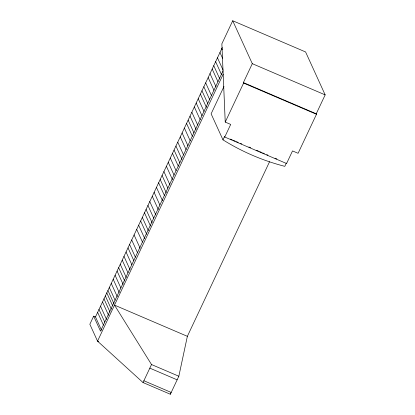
<?xml version="1.0" encoding="UTF-8"?>
<svg xmlns="http://www.w3.org/2000/svg" width="415" height="415" viewBox="0 0 415 415"><rect width="100%" height="100%" fill="white"/><g stroke="black" fill="none" stroke-linecap="round" stroke-linejoin="round"><path stroke-width="0.62" d="M101.535 330.21L95.481 316.936L93.66 316.152L89.842 324.26L97.541 341.14L143.035 382.547L170.358 394.25L170.363 392.964M170.358 394.25L178.839 376.239L187.362 336.321L269.563 161.715M232.722 20.75L221.864 43.819L225.236 122.088L230.699 124.427L224.759 137.043L286.583 163.526L292.523 150.91L298.1 153.301L316.474 114.275L316.251 113.793L243.387 82.58L252.289 63.671L232.722 20.75L305.59 51.958L325.158 94.879L316.251 113.793M95.481 316.936L222.31 47.523M223.031 70.882L100.503 331.16L93.66 316.152M223.177 74.254L97.541 341.14L98.723 341.644M223.986 86.486L211.116 113.819L222.99 139.86A225.163 217.289 -24.5 0 0 284.809 166.342L286.36 163.043M225.236 122.088L243.605 83.062L243.387 82.58M222.99 139.86L224.541 136.561L224.759 137.043M143.035 382.547L151.511 364.536L114.499 305.113L187.362 336.321M252.289 63.671L325.158 94.879M243.605 83.062L316.474 114.275M230.486 139.108L232.27 139.871M233.458 140.384L235.243 141.147M236.431 141.655L238.21 142.418M240.591 143.44L241.779 143.948M248.912 147.003L250.696 147.766M256.641 150.313L258.426 151.076M259.614 151.584L261.398 152.347M262.586 152.86L264.371 153.623M266.746 154.639L267.934 155.148M275.067 158.203L276.852 158.971M151.511 364.536L178.839 376.239M149.815 368.136L177.143 379.839M143.881 380.747L171.208 392.45M221.781 48.524L222.31 49.681M219.95 52.492L222.596 58.302M217.444 57.758L223 69.953M215.608 61.638L221.434 74.41M213.741 65.669L219.831 79.026M212.158 68.973L217.979 81.75M209.985 73.58L216.075 86.937M208.169 77.595L213.995 90.371M205.664 82.86L211.489 95.637M203.832 86.735L209.653 99.512M201.96 90.771L207.785 103.548M200.378 94.075L206.468 107.428M198.204 98.682L204.03 111.459M196.191 103.013L202.017 115.79M194.36 106.987L200.18 119.764M191.849 112.252L197.675 125.029M190.018 116.133L196.108 129.485M188.151 120.163L193.971 132.94M186.563 123.468L192.389 136.245M184.395 128.074L190.215 140.851M182.097 132.935L187.922 145.712M180.266 136.909L186.091 149.685M177.76 142.174L183.58 154.951M175.929 146.049L182.014 159.407M174.056 150.085L179.882 162.862M172.474 153.389L178.3 166.161M170.3 157.996L176.126 170.773M168.241 162.332L174.067 175.109M166.41 166.306L172.5 179.664M163.904 171.571L169.989 184.929M162.068 175.446L167.893 188.223M160.2 179.477L166.291 192.835M158.618 182.782L164.444 195.558M156.445 187.388L162.535 200.746M154.084 192.29L159.91 205.067M152.253 196.264L158.338 209.622M149.742 201.529L155.833 214.887M147.911 205.404L153.737 218.181M146.044 209.44L152.129 222.793M144.462 212.745L150.546 226.097M142.288 217.351L148.373 230.704M140.628 220.972L146.713 234.33M138.62 225.158L144.71 238.516M136.665 229.339L142.49 242.116M134.066 234.921L140.156 248.279M131.68 239.917L137.505 252.694M129.553 244.414L135.378 257.186M128.007 247.885L133.832 260.656M126.041 251.972L131.866 264.749M123.966 256.351L130.056 269.709M122.212 260.122L128.038 272.899M120.226 264.241L126.316 277.599M118.649 267.67L124.739 281.028M117.077 271.078L123.167 284.436M115.09 275.275L120.915 288.052M113.176 279.248L119.266 292.606M111.225 283.367L117.315 296.725M109.301 287.496L115.126 300.268M107.942 290.495L114.026 303.853M106.759 292.85L112.579 305.627M105.311 295.885L111.402 309.237M103.932 298.743L110.022 312.101M102.526 302.006L108.616 315.364M100.472 306.109L106.556 319.467M98.936 309.351L104.762 322.128M97.629 312.376L103.454 325.147"/></g></svg>
